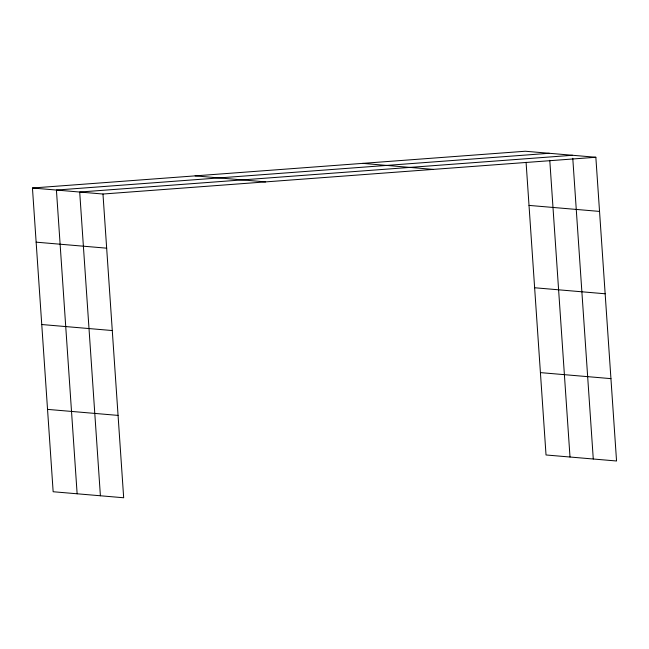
<?xml version="1.0" encoding="UTF-8"?>
<svg xmlns="http://www.w3.org/2000/svg" width="649" height="649" viewBox="0 0 649 649"><rect width="100%" height="100%" fill="white"/><g stroke="black" fill="none" stroke-linecap="round" stroke-linejoin="round"><path stroke-width="0.97" d="M32.45 188.007L102.972 194.027L123.675 497.759L53.153 491.739L32.45 188.007L525.325 151.241L595.847 157.261L616.55 460.993L546.028 454.973L526.079 162.274M549.297 153.286L56.422 190.052L77.134 493.784M572.572 155.273L79.697 192.039L100.4 495.771M102.972 194.027L595.847 157.261M362.677 163.378L433.191 169.389M195.098 175.879L265.619 181.89M529.016 205.4L599.538 211.412M36.141 242.166L106.663 248.178M534.63 287.758L605.152 293.778M41.755 324.524L112.277 330.544M540.414 372.615L610.936 378.635M47.539 409.381L118.061 415.401M572.775 158.283L593.275 459.005M549.776 160.311L570.009 457.018"/></g></svg>
